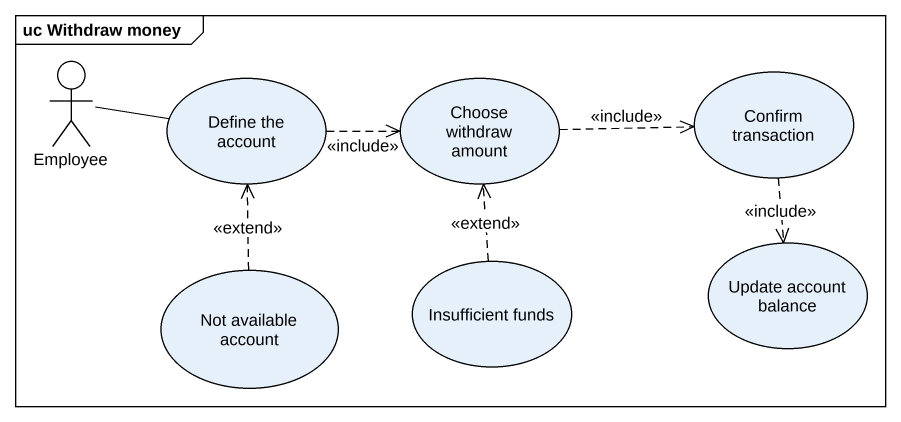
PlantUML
@startuml
mainframe uc Withdraw money
actor Employee
usecase "Define the account" as Define_the_account
usecase "Choose withdraw amount" as Choose_withdraw_amount
usecase "Confirm transaction" as Confirm_transaction
usecase "Not available account" as Not_available_account
usecase "Insufficient funds" as Insufficient_funds
usecase "Update account balance" as Update_account_balance
Employee -right- Define_the_account
Define_the_account .right.> Choose_withdraw_amount : <<include>>
Choose_withdraw_amount .right.> Confirm_transaction : <<include>>
Confirm_transaction ..> Update_account_balance : <<include>>
Not_available_account .up.> Define_the_account : <<extend>>
Insufficient_funds .up.> Choose_withdraw_amount : <<extend>>
@enduml
